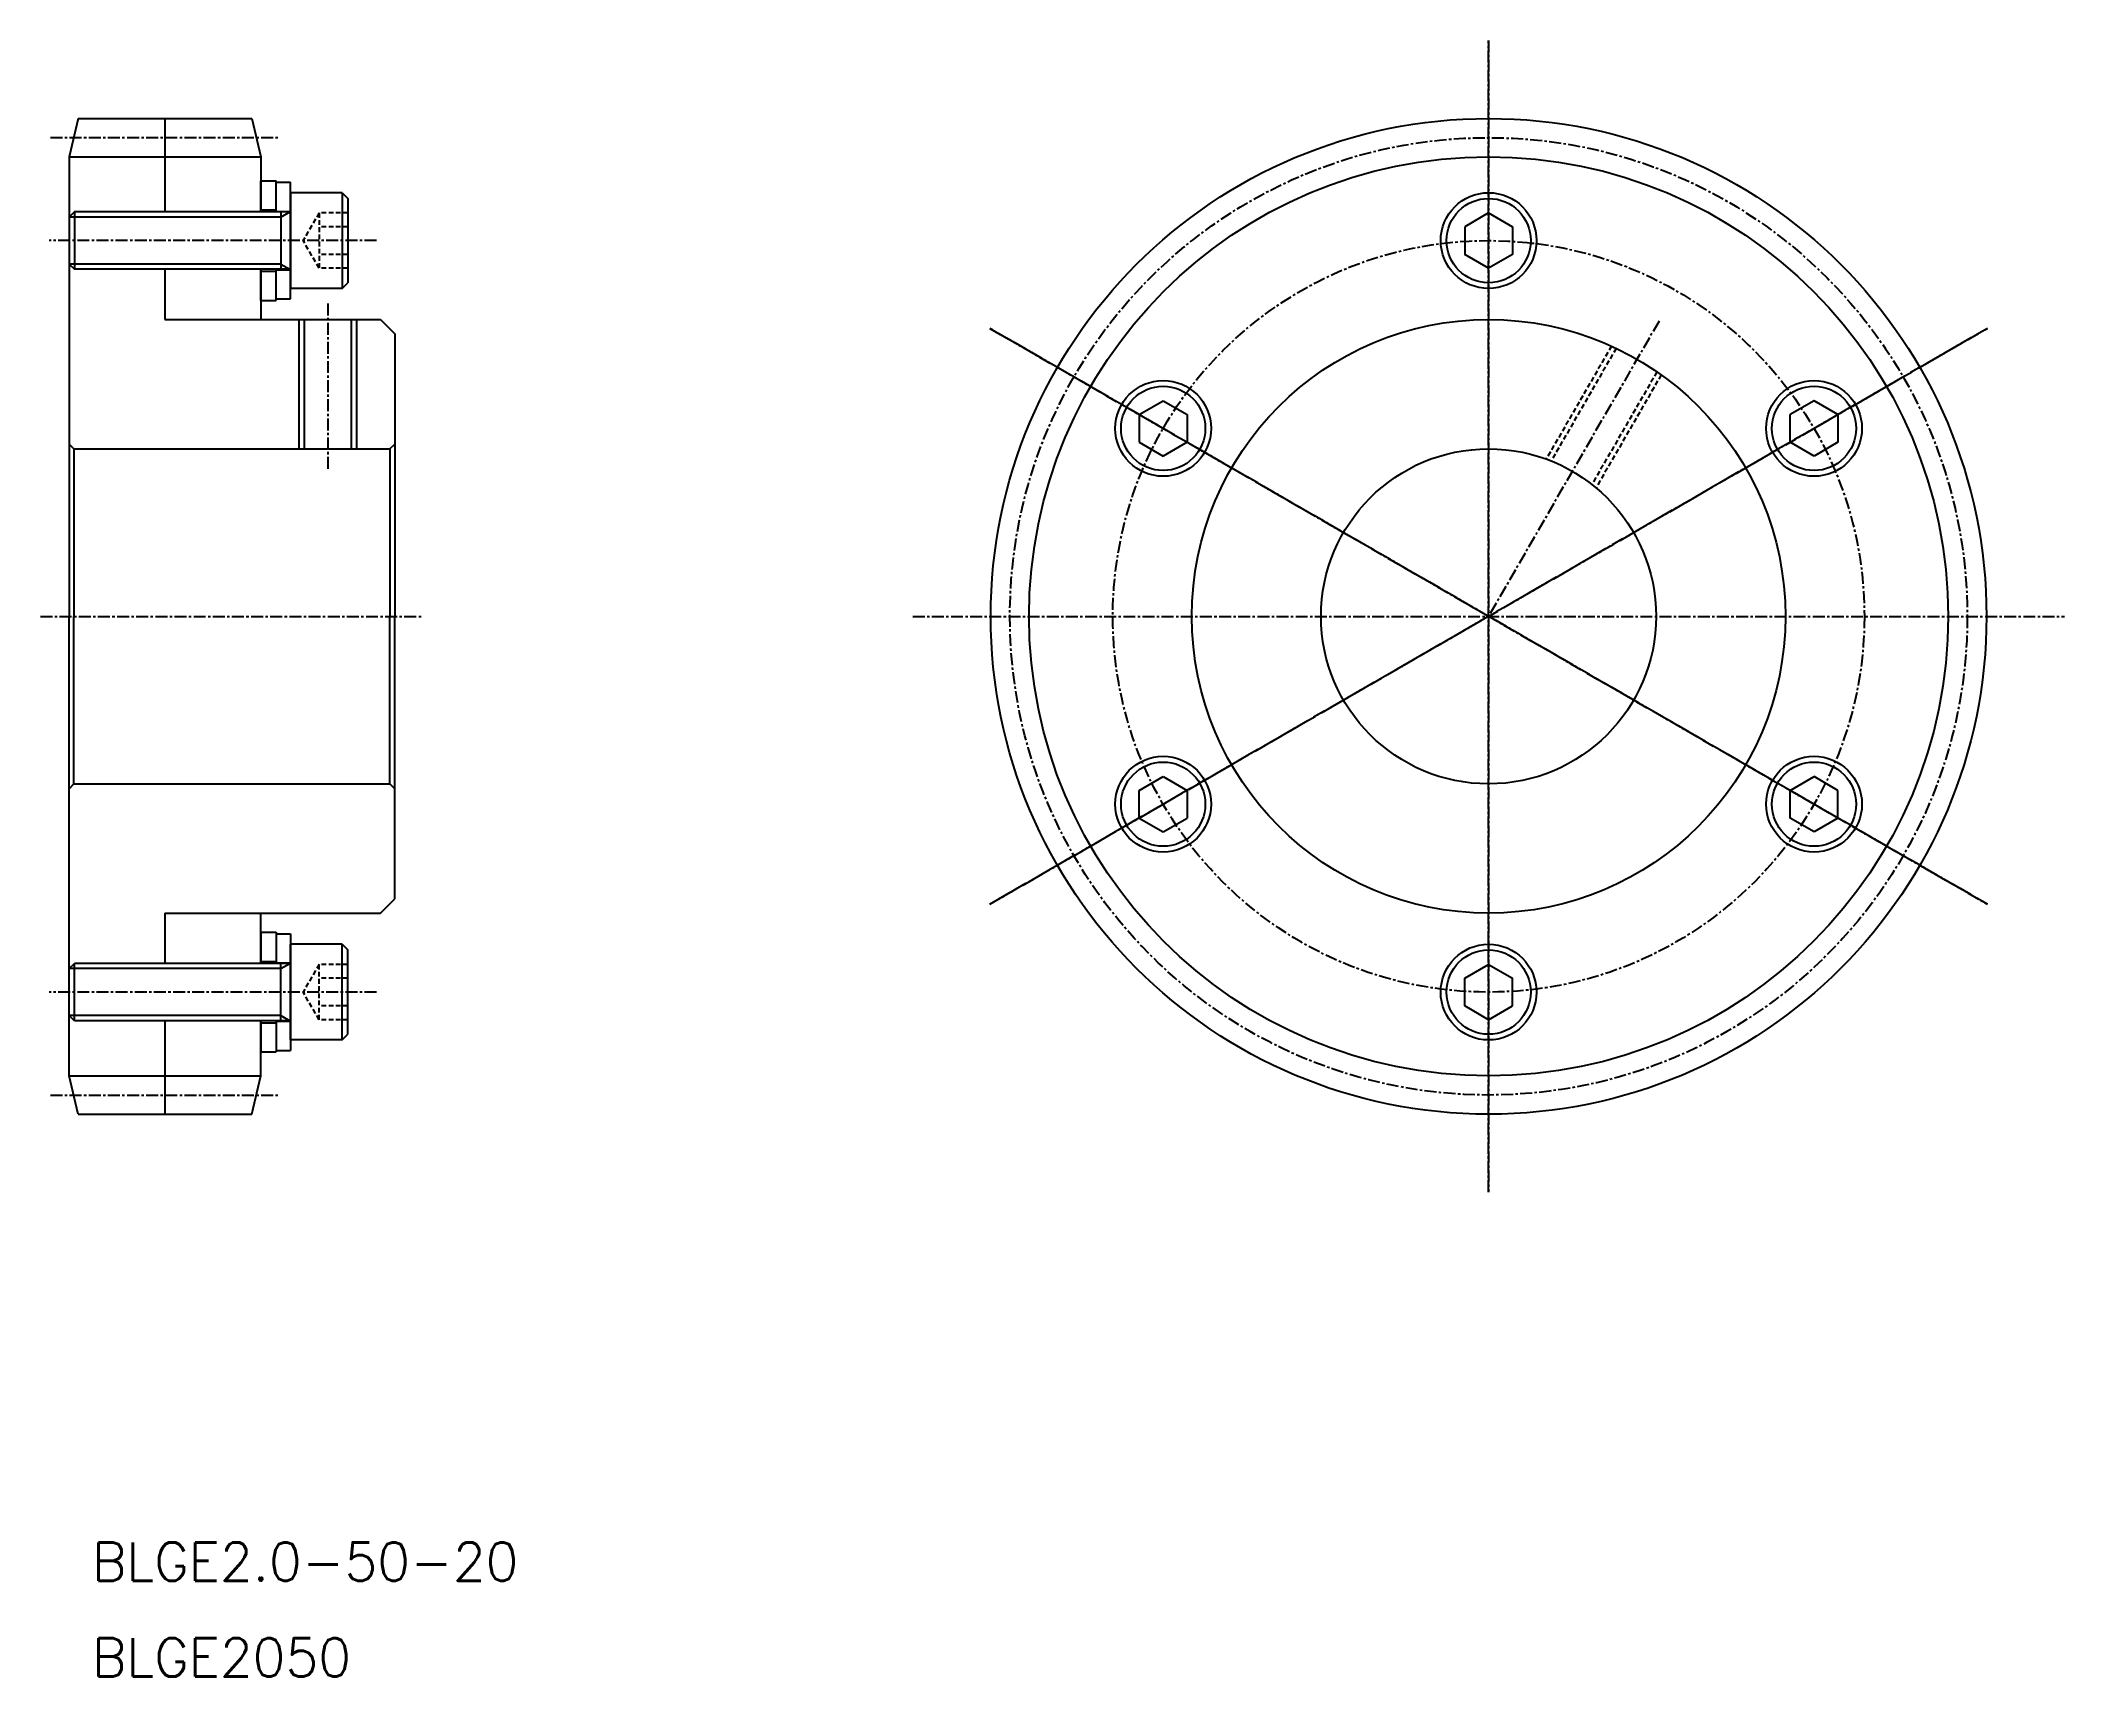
# Model space of a CAD drawing. Extents: x 0 to 211, y 0 to 171.
import ezdxf

# ---------------------------------------------------------------- set-up
doc = ezdxf.new("R2010")
doc.units = 0
doc.linetypes.add('CENTER', pattern=[2, 1.25, -0.25, 0.25, -0.25])
doc.linetypes.add('DASHED', pattern=[0.75, 0.5, -0.25])
doc.layers.get('0').update_dxf_attribs({"linetype": 'CONTINUOUS'})
doc.layers.add('CENTER', color=1, linetype='CENTER')
doc.styles.get("Standard").update_dxf_attribs({"font": 'txt', "bigfont": 'BIGFONT'})

msp = doc.modelspace()

# ---------------------------------------------------------------- linework, layer by layer
at = {"color": 7, "linetype": 'CONTINUOUS'}
for p, q in [((3.94, 162.74), (3, 158.74)), ((3.94, 162.74), (22.06, 162.74)), ((13, 162.74), (13, 152.99)), ((22.06, 162.74), (23, 158.74)), ((3, 158.74), (3, 110.74)), ((3, 158.74), (23, 158.74)), ((23, 158.74), (23, 152.99)), ((23, 152.99), (23, 156.24)), ((23, 156.24), (24.6, 156.24)), ((24.6, 152.99), (24.6, 156.24)), ((24.6, 152.99), (24.6, 156.09)), ((24.6, 156.09), (26.1, 156.09)), ((26.1, 143.89), (26.1, 156.09)), ((26.1, 154.99), (26.1, 144.99)), ((31.5, 154.99), (26.1, 154.99)), ((28.8, 154.99), (28.8, 154.99)), ((30.15, 154.99), (30.15, 154.99)), ((31.5, 154.99), (31.5, 144.99)), ((31.5, 154.99), (32.1, 154.39)), ((32.1, 154.39), (32.1, 145.59)), ((3.55, 152.99), (3, 152.44)), ((3, 152.45), (3, 147.53)), ((3.55, 152.99), (3.55, 146.99)), ((26.1, 152.99), (3.55, 152.99)), ((23, 153.19), (24.6, 153.19)), ((24.6, 153.04), (26.1, 153.04)), ((25.1, 152.99), (25.1, 146.99)), ((151.25, 152.88), (148.75, 151.44)), ((151.25, 152.88), (153.75, 151.44)), ((148.75, 151.44), (148.75, 148.55)), ((153.75, 151.44), (153.75, 148.55)), ((151.25, 147.11), (148.75, 148.55)), ((153.75, 148.55), (151.25, 147.11)), ((3, 147.53), (3.54, 146.99)), ((26.1, 146.99), (3.54, 146.99)), ((13, 146.99), (13, 141.74)), ((23, 146.99), (23, 141.74)), ((23, 143.74), (23, 146.99)), ((23, 146.79), (24.6, 146.79)), ((24.6, 143.74), (24.6, 146.99)), ((24.6, 143.89), (24.6, 146.99)), ((24.6, 146.94), (26.1, 146.94)), ((24.6, 143.89), (26.1, 143.89)), ((31.5, 144.99), (26.1, 144.99)), ((31.5, 144.99), (32.1, 145.59)), ((13, 141.74), (35.5, 141.74)), ((23, 143.74), (24.6, 143.74)), ((27.54, 141.74), (27.54, 128.24)), ((32.46, 141.74), (32.46, 128.24)), ((35.5, 141.74), (37, 140.24)), ((37, 140.24), (37, 110.74)), ((114.76, 131.81), (117.26, 133.25)), ((117.26, 133.25), (119.76, 131.81)), ((185.24, 133.25), (182.74, 131.81)), ((187.74, 131.81), (185.24, 133.25)), ((114.76, 131.81), (114.76, 128.92)), ((119.76, 131.81), (119.76, 128.92)), ((182.74, 128.92), (182.74, 131.81)), ((187.74, 131.81), (187.74, 128.92)), ((3.5, 128.24), (3, 128.74)), ((3.5, 128.24), (36.5, 128.24)), ((3.5, 128.24), (3.5, 110.74)), ((36.5, 128.24), (37, 128.74)), ((36.5, 128.24), (36.5, 110.74)), ((114.76, 128.92), (117.26, 127.48)), ((119.76, 128.92), (117.26, 127.48)), ((185.24, 127.48), (182.74, 128.92)), ((187.74, 128.92), (185.24, 127.48)), ((3, 121.24), (3, 121.24)), ((3, 110.74), (3, 110.74)), ((3, 62.74), (3, 110.74)), ((3, 110.74), (3, 110.74)), ((3.5, 93.24), (3.5, 110.74)), ((36.5, 93.24), (36.5, 110.74)), ((37, 81.24), (37, 110.74)), ((3, 100.24), (3, 100.24)), ((3.5, 93.24), (3, 92.74)), ((3.5, 93.24), (36.5, 93.24)), ((36.5, 93.24), (37, 92.74)), ((114.76, 92.56), (117.26, 94)), ((117.26, 94), (119.76, 92.56)), ((182.74, 92.56), (185.24, 94)), ((187.74, 92.56), (185.24, 94)), ((114.76, 89.67), (114.76, 92.56)), ((119.76, 92.56), (119.76, 89.67)), ((182.74, 89.67), (182.74, 92.56)), ((187.74, 89.67), (187.74, 92.56)), ((114.76, 89.67), (117.26, 88.23)), ((117.26, 88.23), (119.76, 89.67)), ((185.24, 88.23), (182.74, 89.67)), ((187.74, 89.67), (185.24, 88.23)), ((35.5, 79.74), (37, 81.24)), ((13, 79.74), (35.5, 79.74)), ((13, 79.74), (13, 74.49)), ((23, 74.49), (23, 79.74)), ((23, 77.74), (23, 74.49)), ((23, 77.74), (24.6, 77.74)), ((24.6, 77.74), (24.6, 74.49)), ((24.6, 77.59), (24.6, 74.49)), ((24.6, 77.59), (26.1, 77.59)), ((26.1, 77.59), (26.1, 65.39)), ((26.1, 66.49), (26.1, 76.49)), ((31.5, 76.49), (26.1, 76.49)), ((31.5, 66.49), (31.5, 76.49)), ((31.5, 76.49), (32.1, 75.89)), ((3, 73.95), (3.54, 74.49)), ((26.1, 74.49), (3.54, 74.49)), ((3.55, 68.49), (3.55, 74.49)), ((23, 74.69), (24.6, 74.69)), ((24.6, 74.54), (26.1, 74.54)), ((25.1, 68.49), (25.1, 74.49)), ((32.1, 67.09), (32.1, 75.89)), ((148.75, 72.94), (151.25, 74.38)), ((151.25, 74.38), (153.75, 72.94)), ((3, 69.03), (3, 73.95)), ((148.75, 70.05), (148.75, 72.94)), ((153.75, 70.05), (153.75, 72.94)), ((151.25, 68.61), (148.75, 70.05)), ((151.25, 68.61), (153.75, 70.05)), ((3.55, 68.49), (3, 69.04)), ((26.1, 68.49), (3.55, 68.49)), ((13, 68.49), (13, 58.74)), ((23, 62.74), (23, 68.49)), ((23, 68.49), (23, 65.24)), ((23, 68.29), (24.6, 68.29)), ((24.6, 68.49), (24.6, 65.24)), ((24.6, 68.49), (24.6, 65.39)), ((24.6, 68.44), (26.1, 68.44)), ((31.5, 66.49), (26.1, 66.49)), ((28.8, 66.49), (28.8, 66.49)), ((30.15, 66.49), (30.15, 66.49)), ((31.5, 66.49), (32.1, 67.09)), ((23, 65.24), (24.6, 65.24)), ((24.6, 65.39), (26.1, 65.39)), ((3, 62.74), (23, 62.74)), ((3.94, 58.74), (3, 62.74)), ((22.06, 58.74), (23, 62.74)), ((3.94, 58.74), (22.06, 58.74))]:
    msp.add_line(p, q, dxfattribs=at)
at = {"color": 3, "linetype": 'CONTINUOUS'}
for p, q in [((25.1, 152.44), (3, 152.44)), ((25.1, 152.44), (26.05, 152.99)), ((25.1, 147.53), (3, 147.53)), ((25.1, 147.53), (26.04, 146.99)), ((27, 141.74), (27, 128.24)), ((33, 141.74), (33, 128.24)), ((25.1, 73.95), (26.04, 74.49)), ((25.1, 73.95), (3, 73.95)), ((25.1, 69.04), (3, 69.04)), ((25.1, 69.04), (26.05, 68.49))]:
    msp.add_line(p, q, dxfattribs=at)
at = {"color": 3, "linetype": 'DASHED'}
for p, q in [((29.1, 152.88), (27.43, 149.99)), ((29.1, 152.88), (29.1, 147.11)), ((32.1, 152.88), (29.1, 152.88)), ((32.1, 151.44), (29.1, 151.44)), ((29.1, 147.11), (27.43, 149.99)), ((32.1, 148.55), (29.1, 148.55)), ((32.1, 147.11), (29.1, 147.11)), ((164.08, 138.96), (157.27, 127.17)), ((164.57, 138.73), (157.79, 126.98)), ((168.83, 136.27), (162.04, 124.52)), ((169.28, 135.96), (162.47, 124.17)), ((29.1, 74.38), (27.43, 71.49)), ((29.1, 68.61), (29.1, 74.38)), ((32.1, 74.38), (29.1, 74.38)), ((32.1, 72.94), (29.1, 72.94)), ((29.1, 68.61), (27.43, 71.49)), ((32.1, 70.05), (29.1, 70.05)), ((32.1, 68.61), (29.1, 68.61))]:
    msp.add_line(p, q, dxfattribs=at)
at = {"color": 7, "linetype": 'CONTINUOUS'}
for centre, radius in [((151.25, 110.74), 52), ((151.25, 149.99), 5), ((151.25, 149.99), 4.4), ((151.25, 110.74), 31), ((117.26, 130.37), 5), ((185.24, 130.37), 5), ((117.26, 130.37), 4.4), ((185.24, 130.37), 4.4), ((151.25, 110.74), 17.5), ((117.26, 91.12), 5), ((117.26, 91.12), 4.4), ((185.24, 91.12), 5), ((185.24, 91.12), 4.4), ((151.25, 71.49), 5), ((151.25, 71.49), 4.4)]:
    msp.add_circle(centre, radius, dxfattribs=at)
at = {"color": 3, "linetype": 'CONTINUOUS'}
msp.add_circle((151.25, 110.74), 48, dxfattribs=at)
at = {"layer": 'CENTER', "color": 1, "linetype": 'CENTER'}
for p, q in [((151.25, 170.89), (151.25, 50.59)), ((151.25, 50.59), (151.25, 170.89)), ((1.04, 160.74), (24.96, 160.74)), ((35.1, 149.99), (0.9, 149.99)), ((30, 143.41), (30, 125.93)), ((99.16, 140.82), (203.34, 80.67)), ((99.16, 80.67), (203.34, 140.82)), ((203.34, 80.67), (99.16, 140.82)), ((203.34, 140.82), (99.16, 80.67)), ((169.05, 141.58), (151.25, 110.74)), ((0, 110.74), (40, 110.74)), ((91.1, 110.74), (211.4, 110.74)), ((35.1, 71.49), (0.9, 71.49)), ((1.04, 60.74), (24.96, 60.74))]:
    msp.add_line(p, q, dxfattribs=at)
for radius in [50, 39.25]:
    msp.add_circle((151.25, 110.74), radius, dxfattribs=at)

# ---------------------------------------------------------------- texts
at = {"color": 7, "linetype": 'CONTINUOUS'}
for s, p in [('BLGE2.0-50-20', (5.36, 10)), ('BLGE2050', (5.36, 0))]:
    msp.add_text(s, height=4, dxfattribs=at).set_placement(p)

doc.saveas('drawing.dxf')
